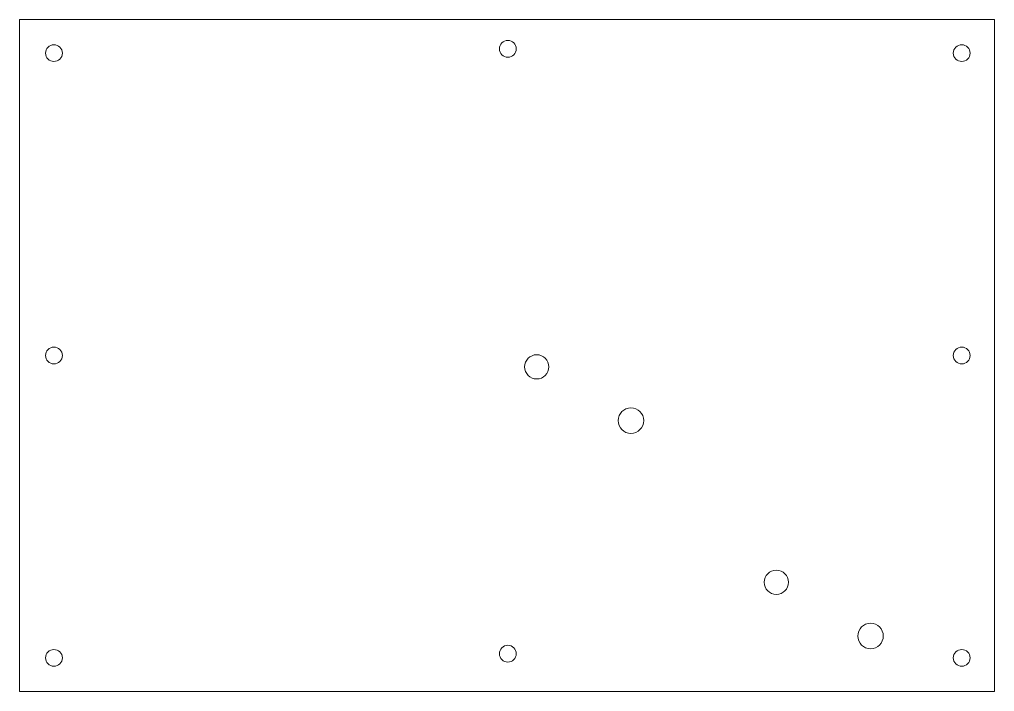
# Model space of a CAD drawing. Header units: millimetres. Extents: x -1673 to -1383, y 293 to 493.
import ezdxf

# ---------------------------------------------------------------- set-up
doc = ezdxf.new("R2010")
doc.units = ezdxf.units.MM
doc.header["$MEASUREMENT"] = 0
doc.layers.add('CUT LINE', color=7, linetype='Continuous')

msp = doc.modelspace()

# ---------------------------------------------------------------- linework, layer by layer
at = {"layer": 'CUT LINE', "color": 1, "lineweight": 9}
for points in [[(-1673.198, 292.7841), (-1673.198, 292.7841), (-1383.198, 292.7841), (-1383.198, 292.7841), (-1383.198, 292.7841), (-1383.198, 492.7841), (-1383.198, 492.7841), (-1383.198, 492.7841), (-1673.198, 492.7841), (-1673.198, 492.7841), (-1673.198, 492.7841), (-1673.198, 292.7841), (-1673.198, 292.7841)], [(-1660.4491, 482.7841), (-1660.4491, 484.1648), (-1661.5684, 485.2841), (-1662.9491, 485.2841), (-1664.3298, 485.2841), (-1665.4491, 484.1648), (-1665.4491, 482.7841), (-1665.4491, 481.4034), (-1664.3298, 480.2841), (-1662.9491, 480.2841), (-1661.5684, 480.2841), (-1660.4491, 481.4034), (-1660.4491, 482.7841)], [(-1530.4491, 484.0341), (-1530.4491, 485.4148), (-1529.3298, 486.5341), (-1527.9491, 486.5341), (-1526.5684, 486.5341), (-1525.4491, 485.4148), (-1525.4491, 484.0341), (-1525.4491, 482.6534), (-1526.5684, 481.5341), (-1527.9491, 481.5341), (-1529.3298, 481.5341), (-1530.4491, 482.6534), (-1530.4491, 484.0341)], [(-1395.4491, 482.7841), (-1395.4491, 484.1648), (-1394.3298, 485.2841), (-1392.9491, 485.2841), (-1391.5684, 485.2841), (-1390.4491, 484.1648), (-1390.4491, 482.7841), (-1390.4491, 481.4034), (-1391.5684, 480.2841), (-1392.9491, 480.2841), (-1394.3298, 480.2841), (-1395.4491, 481.4034), (-1395.4491, 482.7841)], [(-1660.4491, 392.7841), (-1660.4491, 394.1648), (-1661.5684, 395.2841), (-1662.9491, 395.2841), (-1664.3298, 395.2841), (-1665.4491, 394.1648), (-1665.4491, 392.7841), (-1665.4491, 391.4034), (-1664.3298, 390.2841), (-1662.9491, 390.2841), (-1661.5684, 390.2841), (-1660.4491, 391.4034), (-1660.4491, 392.7841)], [(-1395.4491, 392.7841), (-1395.4491, 394.1648), (-1394.3298, 395.2841), (-1392.9491, 395.2841), (-1391.5684, 395.2841), (-1390.4491, 394.1648), (-1390.4491, 392.7841), (-1390.4491, 391.4034), (-1391.5684, 390.2841), (-1392.9491, 390.2841), (-1394.3298, 390.2841), (-1395.4491, 391.4034), (-1395.4491, 392.7841)], [(-1515.7475, 389.4033), (-1515.7475, 391.3958), (-1517.3627, 393.011), (-1519.3551, 393.011), (-1521.3475, 393.011), (-1522.9627, 391.3958), (-1522.9627, 389.4033), (-1522.9627, 387.4109), (-1521.3475, 385.7957), (-1519.3551, 385.7957), (-1517.3627, 385.7957), (-1515.7475, 387.4109), (-1515.7475, 389.4033)], [(-1487.5457, 373.409), (-1487.5457, 375.5028), (-1489.243, 377.2001), (-1491.3367, 377.2001), (-1493.4304, 377.2001), (-1495.1277, 375.5028), (-1495.1278, 373.4091), (-1495.1278, 371.3153), (-1493.4305, 369.618), (-1491.3367, 369.618), (-1489.243, 369.618), (-1487.5457, 371.3153), (-1487.5457, 373.409)], [(-1444.4681, 325.2981), (-1444.4681, 327.2906), (-1446.0833, 328.9058), (-1448.0757, 328.9058), (-1450.0681, 328.9058), (-1451.6833, 327.2906), (-1451.6833, 325.2981), (-1451.6833, 323.3057), (-1450.0681, 321.6905), (-1448.0757, 321.6905), (-1446.0833, 321.6905), (-1444.4681, 323.3057), (-1444.4681, 325.2981)], [(-1416.2663, 309.3038), (-1416.2663, 311.3976), (-1417.9636, 313.0949), (-1420.0573, 313.0949), (-1422.151, 313.0949), (-1423.8483, 311.3976), (-1423.8484, 309.3039), (-1423.8484, 307.2101), (-1422.1511, 305.5128), (-1420.0573, 305.5128), (-1417.9636, 305.5128), (-1416.2663, 307.2101), (-1416.2663, 309.3038)], [(-1665.4491, 302.7841), (-1665.4491, 304.1648), (-1664.3298, 305.2841), (-1662.9491, 305.2841), (-1661.5684, 305.2841), (-1660.4491, 304.1648), (-1660.4491, 302.7841), (-1660.4491, 301.4034), (-1661.5684, 300.2841), (-1662.9491, 300.2841), (-1664.3298, 300.2841), (-1665.4491, 301.4034), (-1665.4491, 302.7841)], [(-1525.4491, 304.0341), (-1525.4491, 305.4148), (-1526.5684, 306.5341), (-1527.9491, 306.5341), (-1529.3298, 306.5341), (-1530.4491, 305.4148), (-1530.4491, 304.0341), (-1530.4491, 302.6534), (-1529.3298, 301.5341), (-1527.9491, 301.5341), (-1526.5684, 301.5341), (-1525.4491, 302.6534), (-1525.4491, 304.0341)], [(-1390.4491, 302.7841), (-1390.4491, 304.1648), (-1391.5684, 305.2841), (-1392.9491, 305.2841), (-1394.3298, 305.2841), (-1395.4491, 304.1648), (-1395.4491, 302.7841), (-1395.4491, 301.4034), (-1394.3298, 300.2841), (-1392.9491, 300.2841), (-1391.5684, 300.2841), (-1390.4491, 301.4034), (-1390.4491, 302.7841)]]:
    msp.add_open_spline(points, degree=3, knots=[0, 0, 0, 0, 0.25, 0.25, 0.25, 0.5, 0.5, 0.5, 0.75, 0.75, 0.75, 1, 1, 1, 1], dxfattribs=at)

doc.saveas('drawing.dxf')
